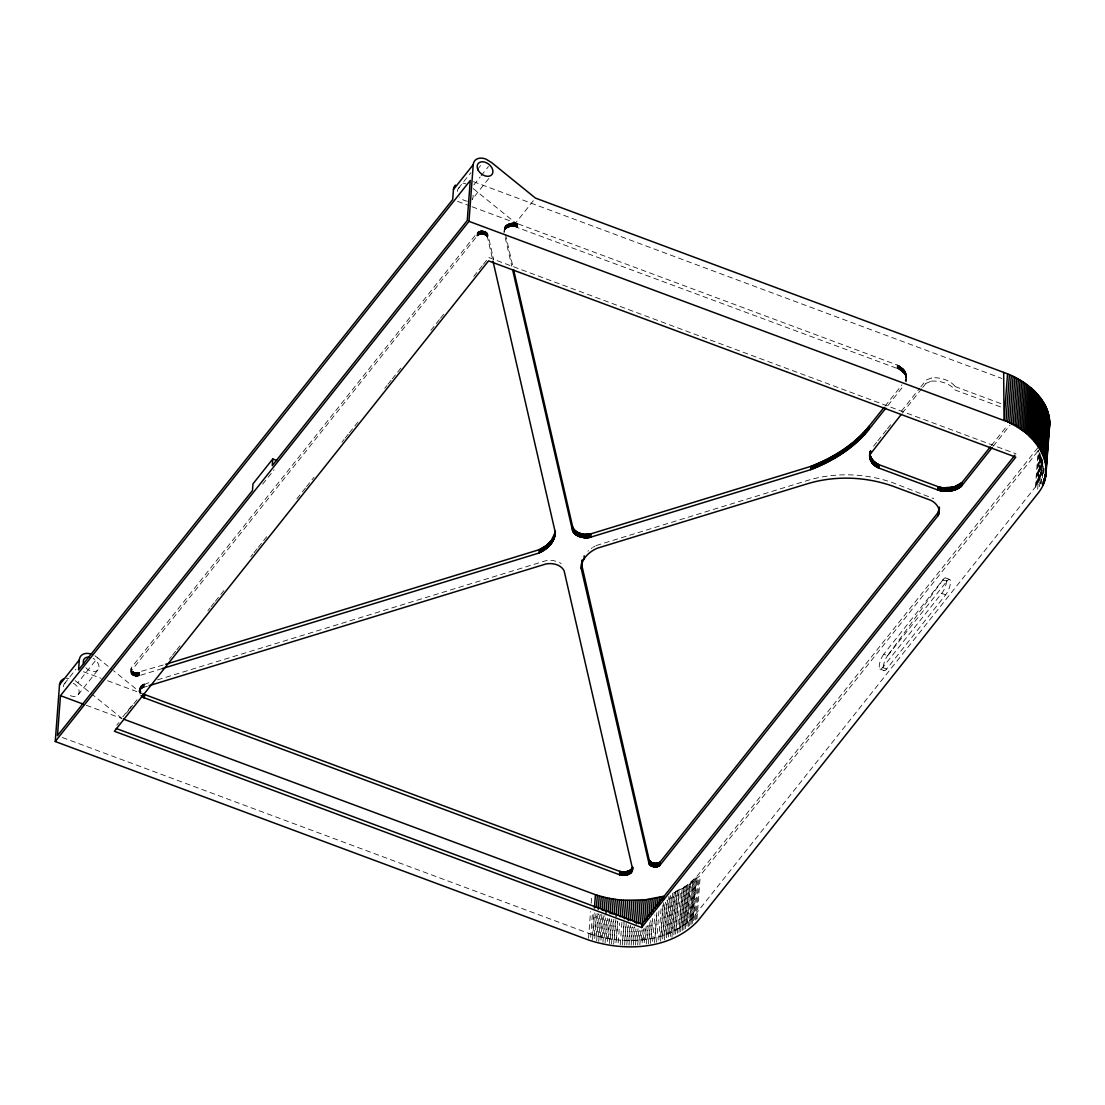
<?xml version="1.0" encoding="UTF-8"?>
<svg xmlns="http://www.w3.org/2000/svg" width="1105" height="1105" viewBox="0 0 1105 1105"><rect width="100%" height="100%" fill="white"/><g stroke="black" fill="none" stroke-linecap="round" stroke-linejoin="round"><path stroke-width="0.75" stroke-dasharray="5 3.75" d="M906.1 381.405C908.241 374.54 904.139 367.357 897.315 365.051L517.568 223.693C511.947 221.345 501.173 224.937 505.109 232.658M162.173 668.608L139.133 675.68C134.285 677.614 127.296 672.931 131.757 667.144L477.277 232.754C480.081 229.895 486.214 230.434 487.844 234.301L493.617 259.44M131.108 673.346L131.606 667.351M131.288 673.649L131.757 667.144M131.495 673.94L131.633 670.459L477.029 236.083C479.832 233.238 485.965 233.763 487.581 237.644L492.595 259.426M131.73 674.216L131.371 667.71M132.117 671.011L132.02 674.478L131.854 670.749M132.324 674.727L132.42 671.274M132.669 674.962L132.572 671.398M132.849 675.072L132.752 671.522M133.042 675.183L133.097 671.743M133.235 675.279L133.291 671.84M133.443 675.376L133.484 671.951M133.636 675.459L133.691 672.033M133.857 675.542L133.898 672.13M134.064 675.625L134.106 672.213M134.285 675.694L134.313 672.282M134.506 675.763L134.534 672.365M134.741 675.818L134.769 672.42M134.976 675.873L134.99 672.475M135.197 675.915L135.224 672.531M135.432 675.956L135.459 672.586M135.68 675.984L135.694 672.614M135.915 676.011L135.929 672.655M136.15 676.039L136.398 672.696L164.079 664.768M136.385 676.053L136.647 672.71M136.633 676.053L136.882 672.71M136.868 676.053L137.117 672.71M137.103 676.039L137.352 672.71M137.338 676.025L137.586 672.696M137.572 676.011L137.821 672.669M137.807 675.984L138.056 672.641M138.042 675.942L138.291 672.614M138.263 675.901L138.512 672.572M138.484 675.859L138.733 672.517M138.705 675.804L139.064 672.434M138.912 675.735L139.175 672.406M139.133 675.68L139.382 672.337M140.266 687.158L139.755 693.429L139.976 687.973L141.191 685.832L150.957 681.854M139.99 694.064L140.473 686.758M139.631 692.794L140.736 686.385M140.349 689.907L141.026 686.012M140.625 689.534L141.191 685.832M140.943 689.175L141.551 685.487M141.108 688.995L141.744 685.335M141.481 688.664L141.937 685.169M141.689 688.498L142.144 685.017M141.896 688.346L142.365 684.865M142.117 688.194L142.586 684.727M142.338 688.056L142.821 684.589M142.573 687.918L143.07 684.451M142.821 687.78L143.319 684.327M143.07 687.655L143.567 684.202M143.319 687.531L143.83 684.092M143.581 687.421L144.106 683.981M143.857 687.31L144.382 683.871M477.029 236.083L477.277 232.754M477.139 235.959L477.512 232.492M477.388 235.71L477.774 232.257M477.678 235.476L478.078 232.036M477.982 235.268L478.244 231.926M478.147 235.158L478.576 231.732M478.506 234.978L478.755 231.636M478.7 234.895L478.948 231.553M478.879 234.813L479.142 231.484M479.087 234.743L479.542 231.332M479.487 234.605L479.75 231.276M479.708 234.55L479.957 231.221M479.915 234.495L480.178 231.166M480.136 234.453L480.385 231.125M480.357 234.412L480.606 231.083M480.592 234.384L480.841 231.056M480.813 234.357L481.062 231.028M481.048 234.343L481.297 231M481.283 234.329L481.531 230.986M481.504 234.315L481.766 230.986M481.739 234.315L481.987 230.986M481.973 234.329L482.222 230.986M482.208 234.329L482.457 231M482.443 234.357L482.692 231.014M482.678 234.384L482.926 231.042M482.913 234.412L483.161 231.069M483.147 234.44L483.396 231.111M483.368 234.495L483.617 231.152M483.589 234.536L483.852 231.207M483.824 234.592L484.073 231.263M484.045 234.661L484.294 231.318M484.252 234.716L484.515 231.387M484.473 234.799L484.722 231.456M484.681 234.868L484.929 231.539M484.888 234.951L485.136 231.622M485.081 235.047L485.33 231.705M485.468 235.241L485.523 231.801M485.648 235.337L485.896 232.009M485.827 235.448L486.076 232.119M485.993 235.558L486.241 232.23M486.31 235.807L486.407 232.34M486.462 235.931L486.711 232.589M486.739 236.194L486.849 232.727M486.974 236.456L487.112 232.989M487.181 236.746L487.333 233.266M487.36 237.036L487.526 233.556M487.581 237.644L487.678 233.846M504.073 232.63L504.502 227.837M504.087 231.995L504.723 227.229M504.308 230.973L505.04 226.649M504.571 230.365L505.303 226.276M504.916 229.799L505.455 226.097M505.206 229.439L505.772 225.752M505.358 229.26L505.952 225.586M505.689 228.915L506.131 225.42M505.883 228.749L506.518 225.102M506.062 228.583L506.725 224.95M506.477 228.279L506.946 224.798M506.698 228.141L507.167 224.66M506.919 227.989L507.402 224.522M507.14 227.851L507.637 224.398M507.388 227.727L507.886 224.274M507.623 227.602L508.134 224.149M507.886 227.478L508.383 224.039M508.134 227.368L508.659 223.928M508.397 227.257L508.922 223.818M508.673 227.16L509.198 223.735M508.949 227.064L509.488 223.638M509.225 226.981L509.764 223.555M509.516 226.898L510.054 223.486M509.806 226.815L510.358 223.417M510.109 226.746L510.648 223.348M510.399 226.677L510.952 223.293M510.703 226.622L511.256 223.238M511.007 226.58L511.574 223.196M511.325 226.539L511.877 223.169M511.629 226.497L512.195 223.127M511.947 226.47L512.513 223.113M512.264 226.442L512.831 223.1M512.582 226.428L513.148 223.086M512.9 226.428L513.466 223.086M513.217 226.415L513.797 223.086M513.549 226.428L514.115 223.1M513.866 226.442L514.433 223.127M905.133 380.866C908.434 375.576 901.528 370.313 897.067 368.393L514.502 226.484L514.75 223.155M514.82 226.511L515.082 223.182M515.137 226.553L515.4 223.224M515.455 226.608L515.717 223.265M515.773 226.663L516.021 223.321M516.09 226.718L516.339 223.39M516.394 226.787L516.643 223.445M516.712 226.857L516.96 223.528M517.016 226.939L517.264 223.611M517.306 227.022L517.568 223.693M588.537 938.283L590.54 911.597M591.161 903.268L591.672 896.597M590.65 937.302L592.529 912.288M1039.28 452.649C1044.128 463.782 1042.498 477.208 1035.399 487.015L693.167 917.274C667.337 943.117 625.679 945.162 592.418 934.72L594.048 913.048M592.542 939.609L594.545 912.923M594.338 935.327L595.968 913.655M594.711 938.559L596.59 913.545M596.272 935.907L598.026 912.578M596.645 940.797L598.648 914.111M598.219 936.46L599.849 914.788M598.717 941.35L600.719 914.664M600.181 936.971L601.935 913.642M600.94 940.189L602.819 915.175M602.17 937.454L603.8 915.783M602.929 942.33L604.932 915.644M604.173 937.91L605.678 917.896M605.057 942.758L606.935 917.744M606.189 938.325L607.695 918.31M607.322 941.501L609.076 918.145M608.206 938.698L609.711 918.697M609.338 943.532L611.231 918.517M610.25 939.043L611.756 919.042M611.507 943.863L613.261 920.506M612.294 939.361L613.8 919.346M613.676 944.153L615.554 919.139M614.352 939.637L615.858 919.622M615.982 942.731L617.612 921.059M616.41 939.872L617.792 921.542M618.165 942.952L619.67 922.937M620.223 944.803L621.935 921.915M622.626 940.383L624.007 922.053M622.405 944.941L624.035 923.269M624.712 940.493L625.955 923.821M624.601 945.051L626.231 923.379M626.784 940.548L627.902 925.548M626.797 945.12L628.303 925.106M628.856 940.576L629.988 925.576M628.98 945.148L630.485 925.134M630.927 940.576L631.922 927.233M631.162 945.148L632.543 926.805M632.985 940.535L633.994 927.192M633.345 945.107L634.726 926.75M635.043 940.452L635.928 928.78M635.527 945.024L636.77 928.338M637.102 940.341L637.986 928.67M637.682 944.899L638.814 929.885M639.146 940.189L639.892 930.189M639.85 944.747L640.969 929.733M641.176 940.01L641.936 930.009M642.115 942.883L643.124 929.54M643.207 939.789L644.077 928.117M644.256 942.648L645.375 927.634M645.21 939.54L646.218 926.197M646.245 944.043L647.627 925.7M647.212 939.25L648.331 924.25M648.345 943.739L649.975 922.067M649.188 938.918L650.569 920.589M650.444 943.394L652.323 918.379M651.149 938.559L652.654 918.559M652.641 941.35L654.851 914.83M654.561 942.606L656.826 912.592M655.016 937.744L656.895 912.744M656.591 942.151L659.105 908.807M658.732 940.01L661.232 906.653M660.652 936.267L663.166 902.923M660.583 941.156L663.47 902.799M662.489 935.7L664.989 902.371M662.668 938.932L665.431 902.233M664.298 935.12L666.923 900.105M664.478 940.01L667.489 899.981M666.066 934.485L668.953 896.141M666.508 937.717L669.644 896.017M667.821 933.836L670.707 895.492M668.387 937.054L671.647 893.696M669.533 933.145L672.544 893.144L686.495 885.658L696.178 877.273L1038.41 447M670.238 936.363L673.498 893.006L688.553 885.367L700.252 875.519L1038.672 450.205M671.232 932.427L674.243 892.426M671.923 937.302L675.307 892.274M672.89 931.681L675.887 891.68M673.829 934.885L677.089 891.528M674.506 930.907L677.517 890.906M675.583 934.098L678.843 890.74M676.094 930.106L679.105 890.091M677.296 933.269L680.652 889.263M679.174 928.407L682.172 888.406M678.967 932.427L682.241 889.069M680.652 927.523L683.65 887.508M680.611 931.543L683.871 888.185M682.089 926.612L685.1 886.597M682.213 930.631L685.473 887.274M683.484 925.659L686.495 885.658M683.774 929.692L687.034 886.334M684.851 924.692L687.863 884.691M685.293 928.725L688.553 885.367M686.164 923.711L689.175 883.696M686.896 926.073L690.031 884.373M687.448 922.689L690.459 882.674M688.208 926.722L691.689 881.638M689.865 920.589L692.876 880.575M689.603 925.672L692.863 882.315M691.012 919.512L694.023 879.497M690.957 924.595L694.216 881.238M692.117 918.407L695.114 878.392M692.255 923.504L695.515 880.146M693.167 917.274L696.178 877.273M693.636 920.714L696.772 879.028M694.838 919.567L697.973 877.881M695.874 920.064L699.134 876.707M696.993 918.877L700.252 875.519M897.067 368.393L897.315 365.051M897.453 368.559L897.702 365.23M897.826 368.738L898.075 365.41M898.199 368.918L898.448 365.589M898.572 369.111L898.821 365.783M898.931 369.305L899.18 365.976M899.277 369.512L899.525 366.169M899.622 369.705L899.884 366.377M899.967 369.926L900.216 366.584M900.299 370.134L900.547 366.805M900.63 370.355L900.879 367.012M900.948 370.576L901.197 367.247M901.252 370.81L901.5 367.468M901.556 371.045L901.804 367.703M901.846 371.28L902.108 367.937M902.136 371.515L902.384 368.186M902.412 371.763L902.661 368.435M902.688 372.012L902.937 368.683M902.951 372.261L903.199 368.932M903.199 372.523L903.448 369.18M903.434 372.786L903.697 369.443M903.669 373.048L903.918 369.705M903.904 373.31L904.152 369.982M904.111 373.587L904.36 370.244M904.318 373.849L904.567 370.52M904.512 374.125L904.76 370.797M904.705 374.402L904.954 371.073M905.05 374.968L905.133 371.349M905.202 375.258L905.451 371.915M905.354 375.534L905.603 372.205M905.617 376.114L905.741 372.496M905.838 376.695L905.976 373.076M906.017 377.288L906.183 373.656M906.155 377.882L906.349 374.25M905.934 381.985L906.459 374.844M906.28 380.244L906.556 376.612M922.689 387.468L925.907 383.407L926.17 380.079L931.902 377.786A22.059 14.379 4.3 0 1 955.024 386.391L954.886 389.913L1001.683 407.331M925.907 383.407L931.363 381.156L931.612 377.813M1035.399 487.015L1038.161 450.329M1036.2 485.799L1038.714 452.456M1036.96 484.57L1039.349 452.884M1037.678 483.327L1039.929 453.312M1037.692 489.156L1040.219 455.522L1038.327 482.07M1038.935 480.786L1040.813 455.785M1039.487 479.501L1041.242 456.158M1039.556 486.683L1041.49 458.202M1040.44 476.904L1041.697 460.233M1040.827 475.592L1041.96 460.578M1041.172 474.266L1042.305 459.252M1040.537 483.728L1042.457 459.597M1041.697 471.586L1042.692 459.21M1041.214 484.101L1042.844 462.415M1042.333 477.788L1043.217 466.103M1043.272 473.12L1043.907 464.777M1043.797 473.437L1044.17 468.437M139.976 687.973L140.984 691.937M947.026 581.023L942.676 580.111L883.71 654.215L887.633 655.679L943.09 579.559L947.026 581.023A8.826 2.707 -69.6 0 1 950.452 583.053A8.826 2.707 -69.6 0 1 945.618 594.835L886.638 669.022A8.826 2.693 -69.3 0 1 883.13 668.014L883.254 666.605A8.826 2.749 -69.8 0 1 887.647 655.61M64.463 683.65L75.927 669.243M458.395 188.375L470.896 172.656M477.457 169.521L481.628 164.272M75.099 680.666L77.875 682.738L97.668 657.848L112.282 669.685M473.893 184.839L480.136 176.98M481.186 175.667L488.479 166.51M78.179 694.755L97.972 669.865A8.826 6.119 38.5 0 0 93.096 658.318M488.769 178.527L472.111 199.48A8.826 6.119 38.5 0 0 472.857 194.521M262.659 484.142L274.109 469.736M122.752 716.938L132.13 705.142M472.07 206.759L515.648 222.975L533.356 200.709M116.785 725.225L118.939 722.518M126.44 713.084L128.581 710.391M129.658 709.051L132.862 705.004M133.94 703.65L137.158 699.617M169.314 659.174L171.468 656.481M172.532 655.141L175.75 651.094M176.828 649.74L181.11 644.353M207.906 610.664L210.061 607.957M211.124 606.617L214.342 602.57M215.42 601.217L219.702 595.83M220.779 594.49L223.997 590.443M250.794 556.74L252.935 554.047M254.012 552.707L257.23 548.66M258.294 547.307L262.589 541.92M263.653 540.566L266.871 536.533M296.886 498.797L305.463 488.009M306.541 486.656L314.041 477.222M341.915 442.18L344.056 439.486M345.133 438.146L348.351 434.099M349.415 432.746L353.711 427.359M354.774 426.005L357.992 421.972M384.789 388.269L386.943 385.576M388.007 384.222L391.225 380.189M392.303 378.835L396.585 373.449M397.662 372.095L400.88 368.048M430.895 330.312L435.177 324.925M436.254 323.572L439.472 319.538M440.536 318.185L444.832 312.798M473.769 276.402L478.064 271.015M479.128 269.661L482.346 265.628M483.424 264.275L488.783 257.534L1016.034 453.81M885.022 406.157L901.956 384.858M887.95 405.494L903.821 385.535M873.53 446.24L876.762 442.193M877.826 440.84L882.122 435.439M883.199 434.085L886.417 430.038M887.495 428.685L891.79 423.284M901.459 411.129L919.719 388.173M920.797 386.833L926.17 380.079M902.288 413.118L921.611 388.808M991.365 445.564L1007.166 425.715M993.229 446.254L1010.067 425.08M887.633 655.679L946.612 581.575M883.696 654.298A8.826 2.693 -69.3 0 0 879.221 665.942A8.826 2.693 -69.3 0 0 882.702 667.489L941.681 593.385A8.826 2.721 -69.7 0 0 946.515 581.631A8.826 2.721 -69.7 0 0 943.09 579.531M131.509 670.486L130.929 672.89M587.874 551.229L588.564 550.594M591.23 548.453L592.487 547.597M593.357 547.058L595.181 546.036M596.134 545.552L808.059 480.302C835.642 472.056 865.85 473.258 892.964 482.788L933.78 498.687M157.545 679.837L546.16 560.636L552.901 560.428L558.881 562.196M144.12 687.213L147.421 686.205M931.363 381.156L931.653 381.115A22.059 14.379 4.3 0 1 954.775 389.734L954.886 389.913M473.493 181.676L1001.876 378.449M457.539 201.345L470.454 206.152M955.134 386.57L1003.547 404.596M945.604 577.943L949.54 579.407M941.681 593.385L945.604 594.849M882.702 667.558L886.638 669.022M879.925 669.05L883.862 670.514M83.4 671.73L101.163 678.332M107.613 680.735L141.509 693.36L113.608 670.763M86.328 705.28L121.868 718.512M62.322 737.491L592.418 934.72M559.489 562.514L561.174 563.591M94.892 655.79L97.668 657.848M473.133 188.541L515.648 222.975M77.875 682.738L89.823 692.421M91.163 693.498L121.716 718.25M1038.078 449.997L1038.7 451.323M505.496 234.343L513.217 267.99M505.234 237.672L511.808 266.277M462.926 183.126A13.232 9.171 38.5 0 1 466.006 183.927M467.346 201.193A8.826 6.119 38.5 0 1 459.708 197.049M457.36 191.483A8.826 6.119 38.5 0 1 463.161 186.676M73.303 683.208A8.826 6.119 38.5 0 1 78.621 694.092A8.826 6.119 38.5 0 1 67.419 693.912M63.427 686.744A8.826 6.119 38.5 0 1 69.228 681.937M97.972 669.865A8.826 6.119 38.5 0 1 85.582 667.434M66.065 678.332A13.232 9.171 38.5 0 1 68.993 678.401"/><path stroke-width="1.5" d="M581.23 568.536C581.175 559.006 589.145 551.671 597.349 548.191L807.81 483.645C835.394 475.385 865.602 476.6 892.716 486.117L930.065 500.026C936.004 502.305 941.778 509.502 937.883 515.828L659.671 865.616L656.632 866.762L651.77 866.113L648.994 863.516L581.23 568.536L581.548 563.578M91.867 654.312A13.232 9.171 38.5 0 0 79.311 659.92L78.552 669.92L452.691 199.549L453.451 189.535L473.244 164.645A13.232 9.171 38.5 0 1 485.799 159.037L491.601 162.573L535.442 198.085L1003.672 372.385C1027.484 380.686 1053.921 402.068 1049.087 430.121M939.402 507.665L938.131 512.499L659.92 862.273C656.632 864.442 650.969 863.861 649.201 860.035L581.52 563.992M55.25 741.51L468.976 221.345L1002.111 419.831C1031.821 428.27 1061.352 465.633 1037.305 494.197L697.794 921.004C670.334 949.969 624.353 951.93 588.413 939.954L55.25 741.51L59.518 684.81A13.232 9.171 38.5 0 1 63.496 679.023M272.769 458.976L272.258 465.647L467.249 220.503L470.26 180.474L60.485 695.653L57.474 735.681L252.465 490.537L252.962 483.866L272.769 458.976L276.692 460.44M149.065 685.694L545.911 563.978C552.417 562.763 560.76 564.406 564.089 570.719L632.613 869.069C632.143 875.05 624.187 876.141 619.518 874.732L144.327 697.835C141.744 697.656 142.144 692.2 144.575 694.506L619.767 871.389C624.187 872.591 630.444 872.025 632.626 867.384M142.987 697.172L143.249 693.83M143.249 697.31L143.498 693.981M143.512 697.448L143.761 694.12M143.774 697.587L144.023 694.258M144.051 697.711L144.299 694.382M144.327 697.835L144.575 694.506M468.976 221.345L473.244 164.645M162.173 668.608L539.226 552.956L539.475 549.613L546.119 545.677L551.45 540.456L555.276 532.099M539.226 552.956L539.958 549.392M539.71 552.721L540.442 549.157M540.193 552.486L540.911 548.909M540.663 552.251L541.381 548.674M541.132 552.003L541.851 548.425M541.602 551.754L542.306 548.163M542.058 551.505L542.748 547.914M542.5 551.243L543.204 547.638M542.942 550.981L543.632 547.376M543.384 550.704L544.074 547.099M543.812 550.442L544.489 546.823M544.24 550.166L544.917 546.547M544.654 549.876L545.317 546.257M545.069 549.599L545.732 545.967M545.469 549.309L546.119 545.677M545.87 549.005L546.519 545.373M546.257 548.715L546.892 545.069M546.644 548.412L547.265 544.765M547.016 548.108L547.638 544.461M547.389 547.79L547.997 544.143M547.749 547.472L548.356 543.826M548.108 547.155L548.702 543.508M548.453 546.837L549.033 543.177M548.784 546.505L549.365 542.845M549.116 546.188L549.682 542.514M549.434 545.856L550 542.182M549.751 545.511L550.304 541.837M550.055 545.179L550.608 541.491M550.359 544.834L550.898 541.146M550.649 544.489L551.174 540.801M550.925 544.143L551.45 540.456M551.202 543.784L551.713 540.096M551.464 543.425L551.975 539.737M551.726 543.066L552.224 539.378M551.975 542.707L552.693 538.646M552.21 542.348L552.914 538.273M552.666 541.616L553.135 537.9M552.887 541.243L553.343 537.527M553.08 540.87L553.716 536.781M553.287 540.497L553.895 536.395M553.646 539.737L554.24 535.635M553.826 539.351L554.53 534.861M554.13 538.577L554.903 533.674M554.42 537.804L555.207 532.486M554.765 536.616L555.414 531.298M885.837 408.159L868.889 429.458C853.903 448.174 832.797 461.103 810.642 469.694L590.664 537.182C583.785 539.005 571.257 536.215 572.735 527.099L513.604 269.675M572.57 530.676L572.735 527.099M572.791 531.173L572.818 527.347M573.053 531.671L572.929 527.596M573.191 531.906L573.163 528.093M573.357 532.14L573.44 528.577M573.688 532.61L573.606 528.812M573.882 532.845L573.771 529.046M574.075 533.066L574.13 529.502M574.282 533.287L574.324 529.737M574.503 533.508L574.531 529.958M574.724 533.729L574.752 530.179M574.959 533.936L574.973 530.386M575.208 534.143L575.208 530.607M575.456 534.35L575.456 530.814M575.719 534.544L575.705 531.008M575.981 534.737L575.967 531.215M576.258 534.931L576.244 531.408M576.548 535.11L576.52 531.602M576.838 535.29L576.796 531.781M577.141 535.469L577.086 531.961M577.445 535.635L577.39 532.127M577.763 535.801L577.694 532.292M578.081 535.953L578.012 532.458M578.412 536.105L578.329 532.61M578.744 536.243L578.661 532.762M579.075 536.381L578.992 532.914M579.421 536.519L579.324 533.052M579.766 536.643L579.669 533.176M580.125 536.754L580.028 533.301M580.484 536.864L580.374 533.425M580.843 536.975L580.733 533.535M581.216 537.071L581.092 533.646M581.575 537.168L581.465 533.743M581.948 537.251L581.824 533.826M582.321 537.334L582.197 533.908M582.708 537.403L582.584 533.991M583.081 537.458L582.957 534.06M583.468 537.513L583.343 534.129M581.796 564.116L582.155 560.373M583.854 537.569L583.716 534.185M582.031 563.315L582.28 559.986M584.241 537.61L584.103 534.226M584.628 537.638L584.49 534.268M585.015 537.665L585.263 534.337L590.913 533.839L810.904 466.365C833.046 457.774 854.151 444.845 869.152 426.116L883.959 407.483M585.401 537.693L585.65 534.35M583.951 559.116L584.2 555.774M585.788 537.693L586.037 534.364M586.175 537.707L586.423 534.364M586.562 537.693L586.81 534.364M586.948 537.693L587.197 534.35M587.321 537.665L587.57 534.337M587.708 537.638L587.957 534.309M588.081 537.61L588.343 534.281M588.468 537.569L588.716 534.24M588.841 537.527L589.089 534.185M589.214 537.472L589.462 534.129M589.573 537.403L589.835 534.074M589.946 537.334L590.194 534.005M590.305 537.265L590.553 533.922M590.664 537.182L590.913 533.839M594.435 908.048L595.429 894.705L123.484 719.106M596.465 906.998L597.349 895.326L595.429 894.705M598.275 909.235L599.269 895.906L597.349 895.326M600.346 908.117L601.231 896.445L599.269 895.906M602.197 910.299L603.192 896.97L601.231 896.445M604.173 910.782L605.181 897.453L603.192 896.97M606.051 912.896L607.184 897.895L605.181 897.453M608.192 911.639L609.2 898.31L607.184 897.895M610.098 913.697L611.217 898.683L609.2 898.31M612.129 914.042L613.261 899.042L611.217 898.683M614.173 914.346L615.305 899.346L613.261 899.042M616.107 916.294L617.364 899.622L615.305 899.346M619.518 874.732L619.767 871.389M619.822 874.801L620.071 871.472M620.126 874.884L620.375 871.541M620.43 874.953L620.679 871.61M620.734 875.008L620.982 871.679M621.051 875.063L621.3 871.735M618.289 914.871L619.422 899.871L617.364 899.622M621.369 875.119L621.618 871.776M621.673 875.16L621.922 871.817M621.991 875.188L622.239 871.859M622.308 875.215L622.557 871.886M622.626 875.243L622.875 871.914M622.944 875.257L623.192 871.928M620.237 916.736L621.493 900.078L619.422 899.871M623.261 875.27L623.51 871.928M623.579 875.27L623.828 871.928M623.897 875.27L624.145 871.928M624.215 875.257L624.463 871.914M624.532 875.229L624.781 871.9M624.836 875.201L625.085 871.873M625.154 875.174L625.402 871.845M622.308 916.915L623.565 900.244L644.187 899.995L663.663 896.252L663.414 899.594M625.458 875.132L625.706 871.804M625.762 875.091L626.01 871.762M626.065 875.036L626.314 871.707M626.369 874.98L626.618 871.652M626.659 874.911L626.908 871.583M626.949 874.842L627.198 871.514M627.239 874.773L627.488 871.431M624.256 918.711L625.637 900.382M627.516 874.677L627.764 871.348M627.792 874.594L628.041 871.251M628.068 874.497L628.317 871.154M628.331 874.4L628.579 871.058M628.593 874.29L628.842 870.947M628.842 874.166L629.09 870.837M629.09 874.055L629.339 870.712M629.339 873.931L629.588 870.588M626.328 918.821L627.709 900.478M629.574 873.793L629.822 870.464M629.795 873.668L630.264 870.188M630.223 873.378L630.485 870.036M630.43 873.226L630.679 869.884M630.624 873.074L630.886 869.732M630.817 872.909L631.245 869.414M631.162 872.577L631.425 869.248M631.328 872.411L631.729 868.903M631.632 872.052L632.019 868.53M628.289 920.548L629.795 900.547M631.894 871.679L632.253 868.157M632.115 871.306L632.543 867.577M632.364 870.712L632.682 867.176M630.361 920.576L631.867 900.575M632.433 920.576L633.938 900.561M634.367 922.192L635.997 900.52M636.3 923.78L638.055 900.451M638.359 923.67L640.113 900.326M640.403 923.518L642.157 900.188M641.646 927.537L1015.785 457.152L488.534 260.891L114.395 731.261L641.646 927.537L641.895 924.181L1014.956 455.149M642.309 925.009L644.187 899.995M644.574 921.46L646.204 899.788M648.994 863.516L649.201 860.035M649.201 863.958L649.312 860.339M649.381 864.248L649.533 860.767M649.588 864.524L649.726 861.044M649.947 861.32L649.947 864.911L650.196 861.582M650.223 865.16L650.334 861.707M650.375 865.284L650.624 861.955M650.693 865.519L650.776 862.066M646.715 919.526L648.221 899.525M650.859 865.629L651.107 862.287M651.025 865.726L651.287 862.397M651.204 865.837L651.453 862.494M651.577 866.03L651.646 862.591M651.77 866.113L652.019 862.77M651.978 866.196L652.226 862.867M652.171 866.279L652.42 862.936M652.378 866.348L652.627 863.019M648.966 915.907L650.21 899.235M652.585 866.417L652.834 863.088M652.806 866.486L653.055 863.143M653.014 866.541L653.276 863.212M653.235 866.596L653.483 863.267M653.456 866.652L653.704 863.309M653.677 866.693L653.925 863.35M653.911 866.734L654.16 863.392M654.132 866.762L654.381 863.433M654.353 866.79L654.616 863.461M651.066 913.918L652.199 898.918M654.588 866.817L654.837 863.475M654.823 866.831L655.072 863.488M655.044 866.845L655.293 863.502M655.279 866.845L655.527 863.502M655.5 866.845L655.748 863.502M655.735 866.845L655.983 863.502M655.956 866.831L656.204 863.488M656.177 866.803L656.439 863.475M653.152 911.887L654.16 898.558M656.411 866.79L656.66 863.447M656.632 866.762L657.102 863.392M657.061 866.693L657.309 863.35M657.282 866.638L657.53 863.309M657.489 866.596L657.737 863.254M657.696 866.541L657.945 863.198M657.903 866.472L658.152 863.143M658.097 866.417L658.345 863.074M655.348 908.158L656.094 898.158M658.29 866.348L658.732 862.936M658.677 866.182L658.925 862.853M658.856 866.099L659.105 862.77M659.022 866.016L659.45 862.591M659.354 865.823L659.616 862.48M659.519 865.726L659.92 862.273M657.392 906.072L658.028 897.73M659.423 903.945L659.92 897.274M661.55 900.119L661.812 896.777M810.642 469.694L810.904 466.365M811.871 469.224L812.134 465.882M813.1 468.727L813.349 465.398M814.316 468.23L814.565 464.901M815.518 467.733L815.78 464.404M816.719 467.222L816.982 463.893M817.921 466.711L818.17 463.368M819.109 466.186L819.358 462.843M820.283 465.647L820.532 462.318M821.457 465.122L821.706 461.78M822.617 464.57L822.866 461.241M823.764 464.017L824.026 460.688M824.91 463.465L825.173 460.122M826.057 462.898L826.305 459.556M827.189 462.318L827.438 458.989M828.308 461.738L828.557 458.409M829.413 461.158L829.675 457.815M830.518 460.564L830.78 457.221M831.623 459.97L831.872 456.627M832.7 459.362L832.963 456.02M833.792 458.741L834.04 455.412M834.855 458.133L835.104 454.79M835.919 457.498L836.167 454.169M836.968 456.862L837.217 453.533M838.004 456.227L838.267 452.898M839.04 455.591L839.289 452.249M840.062 454.929L840.325 451.6M841.085 454.279L841.333 450.937M842.093 453.616L842.342 450.274M843.087 452.94L843.336 449.611M844.068 452.276L844.331 448.934M845.049 451.586L845.297 448.257M846.016 450.895L846.264 447.566M846.969 450.205L847.231 446.876M847.922 449.514L848.17 446.171M848.861 448.81L849.11 445.467M849.786 448.091L850.035 444.763M850.712 447.373L850.961 444.044M851.61 446.655L851.872 443.312M852.508 445.923L852.77 442.594M853.405 445.191L853.654 441.862M854.276 444.459L854.524 441.116M855.146 443.713L855.394 440.37M856.002 442.953L856.251 439.624M856.845 442.207L857.093 438.865M857.687 441.448L857.936 438.105M858.502 440.674L858.751 437.345M859.317 439.914L859.566 436.572M860.118 439.127L860.367 435.798M860.919 438.354L861.168 435.011M861.693 437.566L861.941 434.237M862.466 436.779L862.715 433.436M863.226 435.978L863.475 432.649M863.972 435.177L864.221 431.848M864.704 434.376L864.966 431.047M865.685 430.232L864.663 434.776M866.154 432.759L866.403 429.417M866.859 431.931L867.107 428.602M867.549 431.116L867.798 427.773M868.226 430.287L868.475 426.944M868.889 429.458L869.152 426.116M992.166 447.58L961.64 485.965C955.328 491.656 945.852 492.236 937.979 490.068L878.958 468.092C872.494 465.467 867.494 458.423 870.436 451.172M870.118 458.879L870.118 453.492M869.953 458.009L870.616 450.605M870.284 459.473L870.243 454.956M870.491 460.053L870.45 455.84M870.602 460.343L870.63 456.42M870.864 460.909L870.851 457M871.016 461.199L870.975 457.29M871.168 461.476L871.265 457.857M871.5 462.042L871.417 458.147M871.693 462.318L871.583 458.423M871.886 462.581L871.942 458.976M872.08 462.857L872.135 459.252M872.287 463.133L872.328 459.528M872.508 463.396L872.549 459.791M872.743 463.658L872.77 460.053M872.978 463.92L872.991 460.315M873.226 464.169L873.226 460.578M873.475 464.418L873.475 460.84M873.737 464.666L873.737 461.089M874.014 464.915L874 461.338M874.29 465.164L874.262 461.586M874.58 465.398L874.538 461.821M874.87 465.633L874.829 462.07M875.174 465.868L875.119 462.304M875.492 466.089L875.422 462.525M875.809 466.31L875.74 462.76M876.127 466.531L876.058 462.981M876.458 466.738L876.376 463.188M876.79 466.945L876.707 463.409M877.135 467.153L877.052 463.617M877.494 467.346L877.398 463.824M877.853 467.539L877.743 464.017M878.213 467.733L878.102 464.211M878.586 467.912L878.461 464.404M878.958 468.092L878.834 464.583M937.979 490.068L938.228 486.725L879.207 464.763M938.394 490.178L938.228 486.725M938.822 490.302L938.656 486.849M939.25 490.399L939.07 486.96M939.678 490.51L939.499 487.07M937.883 515.828L938.283 512.223M938.173 515.289L938.559 511.684M940.12 490.592L939.941 487.167M938.435 514.737L938.905 510.841M938.753 513.894L939.361 507.071M940.548 490.689L940.369 487.264M939.029 512.748L939.402 507.955M940.99 490.772L940.811 487.346M941.432 490.841L941.239 487.429M941.874 490.91L941.681 487.498M942.316 490.965L942.123 487.567M942.772 491.021L942.579 487.637M943.214 491.076L943.021 487.692M943.656 491.117L943.463 487.733M944.112 491.145L944.361 487.816L954.333 486.808L961.889 482.636L990.315 446.89M944.554 491.173L944.816 487.844M945.01 491.2L945.258 487.871M945.452 491.214L945.714 487.885M945.908 491.228L946.156 487.885M946.35 491.228L946.598 487.899M946.805 491.228L947.054 487.885M947.247 491.214L947.496 487.871M947.689 491.2L947.938 487.858M948.131 491.173L948.394 487.83M948.573 491.145L948.836 487.802M949.015 491.103L949.278 487.761M949.457 491.062L949.706 487.719M949.899 491.007L950.148 487.664M950.328 490.952L950.576 487.609M950.756 490.882L951.004 487.554M951.184 490.813L951.433 487.471M951.612 490.731L951.861 487.402M952.04 490.648L952.289 487.319M952.455 490.565L952.703 487.222M952.869 490.468L953.118 487.125M953.27 490.358L953.532 487.029M953.684 490.261L953.933 486.918M954.085 490.137L954.333 486.808M954.471 490.012L954.734 486.683M954.872 489.888L955.121 486.559M955.259 489.764L955.507 486.421M955.632 489.626L955.894 486.283M956.018 489.474L956.267 486.145M956.378 489.322L956.64 485.993M956.75 489.17L956.999 485.827M957.11 489.004L957.358 485.675M957.455 488.838L957.704 485.509M957.8 488.672L958.049 485.33M958.145 488.493L958.394 485.15M958.477 488.3L958.726 484.971M958.795 488.12L959.043 484.777M959.112 487.927L959.361 484.584M959.43 487.719L959.679 484.391M959.734 487.526L959.983 484.183M960.024 487.319L960.273 483.976M960.314 487.098L960.563 483.769M960.59 486.877L960.839 483.548M960.867 486.656L961.115 483.327M961.129 486.435L961.378 483.092M961.391 486.2L961.64 482.871M961.64 485.965L961.889 482.636M1007.539 373.904L1004.031 420.604L1003.672 372.385M1005.909 421.406L1009.431 374.719M1007.774 422.248L1011.282 375.562M1009.597 423.118L1013.105 376.432M1011.393 424.016L1014.901 377.33M1013.161 424.942L1016.669 378.255M1014.887 425.908L1018.396 379.208M1016.572 426.889L1020.095 380.189M1018.23 427.897L1021.738 381.197M1019.846 428.933L1023.354 382.233M1021.421 429.997L1024.943 383.297M1022.968 431.088L1026.476 384.388M1024.459 432.193L1027.968 385.507M1025.91 433.326L1029.418 386.64M1027.319 434.486L1030.827 387.8M1028.686 435.674L1032.194 388.974M1029.998 436.876L1033.52 390.176M1031.283 438.091L1034.791 391.391M1032.498 439.334L1036.02 392.634M1033.686 440.591L1037.194 393.891M1034.819 441.862L1038.327 395.176M1035.896 443.16L1039.404 396.474M1036.918 444.472L1040.44 397.772M1037.899 445.798L1041.407 399.098M1038.824 447.138L1042.347 400.438M1039.708 448.492L1043.217 401.792M1040.523 449.846L1044.032 403.159M1041.297 451.227L1044.805 404.527M1042.015 452.608L1045.523 405.922M1042.664 454.003L1046.186 407.317M1043.272 455.412L1046.794 408.712M1043.824 456.821L1047.333 410.121M1044.322 458.244L1047.83 411.543M1042.913 485.109L1043.161 481.78M1044.764 459.666L1048.272 412.966M1045.137 461.089L1048.659 414.389M1043.493 483.755L1043.88 478.755M1044.032 482.388L1044.28 479.059M1045.468 462.525L1048.977 415.825M1044.501 481.007L1044.998 474.335M1045.731 463.948L1049.253 417.262M1044.916 479.625L1045.289 474.625M1045.924 466.282L1049.46 418.698M1045.275 478.23L1045.523 474.888M1045.896 469.887L1049.612 420.135M1045.579 476.821L1049.709 421.571M1045.827 475.399L1049.75 423.008M870.188 452.318L870.353 451.448M555.028 535.428L555.332 532.61L492.982 261.098M581.783 561.975L582.045 560.774M1048.783 431.53L1048.01 434.32M870.27 454.21L901.21 414.472M59.518 684.81L79.311 659.92M165.722 664.257L539.475 549.613M621.493 900.078L623.565 900.244M60.485 695.653L83.11 704.078M116.26 728.513L641.895 924.181M142.752 697.02L141.067 695.653M512.582 269.648L572.473 530.428M453.451 189.535A13.232 9.171 38.5 0 1 455.398 185.129M83.51 663.718A8.826 6.119 38.5 0 1 89.022 657.047M478.244 170.35A8.826 6.119 38.5 0 0 491.905 174.59A8.826 6.119 38.5 0 0 484.985 162.186A8.826 6.119 38.5 0 0 478.244 170.35"/></g></svg>
